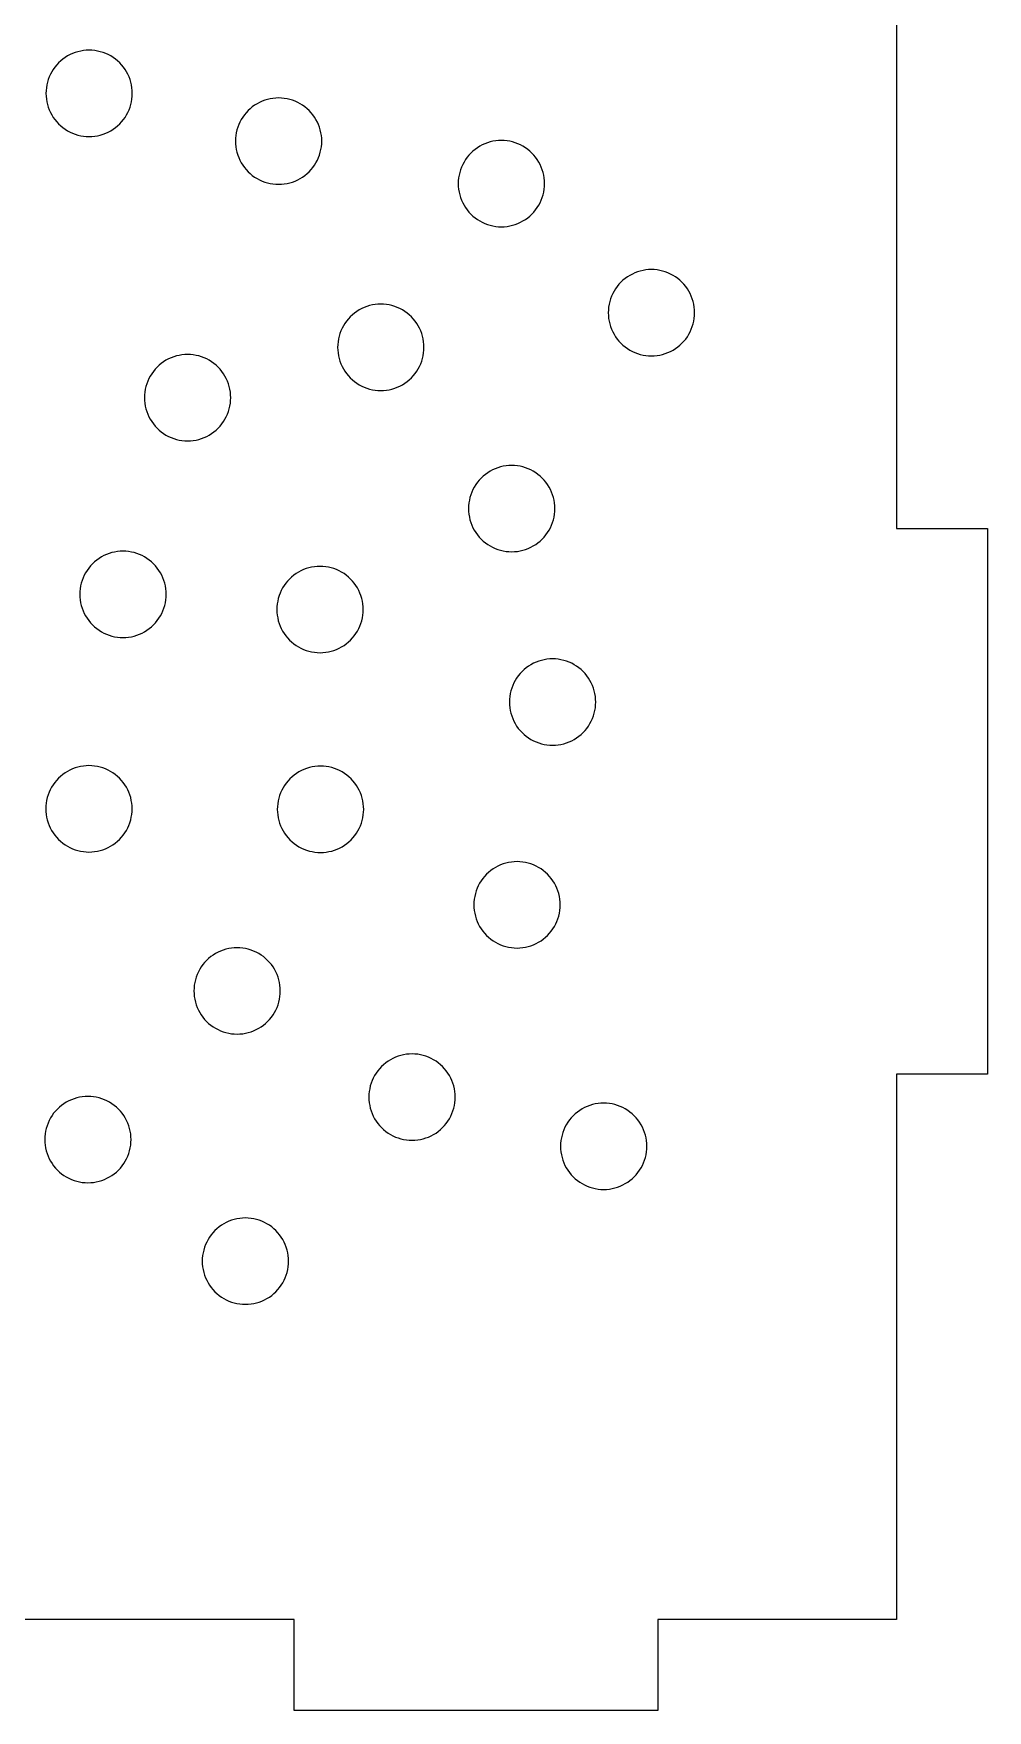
# Model space of a CAD drawing. Header units: millimetres. Extents: x 0 to 375, y -239 to 0.
# Drawn here: x 333 to 375, y -128 to -54.2 of the extents above; entities that cross this region are included whole.
import ezdxf

# ---------------------------------------------------------------- set-up
doc = ezdxf.new("R2010")
doc.units = ezdxf.units.MM
doc.layers.add('CUT', color=1, linetype='Continuous')

msp = doc.modelspace()

# ---------------------------------------------------------------- linework, layer by layer
at = {"layer": 'CUT'}
msp.add_lwpolyline([(371, -52), (371, -76), (375, -76), (375, -100), (371, -100), (371, -124), (360.5, -124), (360.5, -128), (360.5, -128), (344.5, -128), (344.5, -124), (315.5, -124), (315.5, -128), (299.5, -128), (299.5, -124), (289, -124), (289, -100), (285, -100), (285, -76), (289, -76), (289, -52)], dxfattribs=at)
for points in [[(337.279, -57.463), (337.315, -57.344), (337.343, -57.223), (337.363, -57.1), (337.375, -56.977), (337.379, -56.852), (337.375, -56.728), (337.363, -56.604), (337.343, -56.482), (337.315, -56.361), (337.279, -56.242), (337.235, -56.125), (337.183, -56.012), (337.125, -55.903), (337.059, -55.797), (336.987, -55.696), (336.908, -55.6), (336.823, -55.509), (336.732, -55.424), (336.636, -55.345), (336.535, -55.273), (336.43, -55.207), (336.32, -55.149), (336.207, -55.098), (336.091, -55.054), (335.972, -55.018), (335.851, -54.989), (335.728, -54.969), (335.604, -54.957), (335.48, -54.953), (335.356, -54.957), (335.232, -54.969), (335.109, -54.989), (334.988, -55.018), (334.869, -55.054), (334.753, -55.098), (334.64, -55.149), (334.53, -55.207), (334.425, -55.273), (334.324, -55.345), (334.228, -55.424), (334.137, -55.509), (334.052, -55.6), (333.973, -55.696), (333.901, -55.797), (333.835, -55.903), (333.777, -56.012), (333.725, -56.125), (333.681, -56.242), (333.645, -56.361), (333.617, -56.482), (333.597, -56.604), (333.585, -56.728), (333.581, -56.852), (333.585, -56.977), (333.597, -57.1), (333.617, -57.223), (333.645, -57.344), (333.681, -57.463), (333.725, -57.579), (333.777, -57.692), (333.835, -57.802), (333.901, -57.908), (333.973, -58.009), (334.052, -58.105), (334.137, -58.195), (334.228, -58.28), (334.324, -58.359), (334.425, -58.432), (334.53, -58.497), (334.64, -58.556), (334.753, -58.607), (334.869, -58.651), (334.988, -58.687), (335.109, -58.715), (335.232, -58.735), (335.356, -58.748), (335.48, -58.752), (335.604, -58.748), (335.728, -58.735), (335.851, -58.715), (335.972, -58.687), (336.091, -58.651), (336.207, -58.607), (336.32, -58.556), (336.43, -58.497), (336.535, -58.432), (336.636, -58.359), (336.732, -58.28), (336.823, -58.195), (336.908, -58.105), (336.987, -58.009), (337.059, -57.908), (337.125, -57.802), (337.183, -57.692), (337.235, -57.579), (337.279, -57.463)], [(345.57, -59.681), (345.614, -59.565), (345.65, -59.446), (345.678, -59.325), (345.698, -59.203), (345.711, -59.079), (345.715, -58.955), (345.711, -58.83), (345.698, -58.707), (345.678, -58.584), (345.65, -58.463), (345.614, -58.344), (345.57, -58.228), (345.519, -58.115), (345.46, -58.005), (345.395, -57.899), (345.322, -57.798), (345.243, -57.702), (345.158, -57.612), (345.068, -57.527), (344.972, -57.448), (344.871, -57.375), (344.765, -57.31), (344.655, -57.251), (344.542, -57.2), (344.426, -57.156), (344.307, -57.12), (344.186, -57.092), (344.063, -57.072), (343.94, -57.059), (343.815, -57.055), (343.691, -57.059), (343.567, -57.072), (343.445, -57.092), (343.324, -57.12), (343.205, -57.156), (343.089, -57.2), (342.975, -57.251), (342.866, -57.31), (342.76, -57.375), (342.659, -57.448), (342.563, -57.527), (342.472, -57.612), (342.387, -57.702), (342.309, -57.798), (342.236, -57.899), (342.171, -58.005), (342.112, -58.115), (342.061, -58.228), (342.017, -58.344), (341.981, -58.463), (341.953, -58.584), (341.932, -58.707), (341.92, -58.83), (341.916, -58.955), (341.92, -59.079), (341.932, -59.203), (341.953, -59.325), (341.981, -59.446), (342.017, -59.565), (342.061, -59.681), (342.112, -59.795), (342.171, -59.904), (342.236, -60.01), (342.309, -60.111), (342.387, -60.207), (342.472, -60.298), (342.563, -60.383), (342.659, -60.461), (342.76, -60.534), (342.866, -60.599), (342.975, -60.658), (343.089, -60.709), (343.205, -60.753), (343.324, -60.789), (343.445, -60.817), (343.567, -60.838), (343.691, -60.85), (343.815, -60.854), (343.94, -60.85), (344.063, -60.838), (344.186, -60.817), (344.307, -60.789), (344.426, -60.753), (344.542, -60.709), (344.655, -60.658), (344.765, -60.599), (344.871, -60.534), (344.972, -60.461), (345.068, -60.383), (345.158, -60.298), (345.243, -60.207), (345.322, -60.111), (345.395, -60.01), (345.46, -59.904), (345.519, -59.795), (345.57, -59.681)], [(355.415, -61.433), (355.451, -61.314), (355.479, -61.193), (355.5, -61.07), (355.512, -60.947), (355.516, -60.822), (355.512, -60.698), (355.5, -60.575), (355.479, -60.452), (355.451, -60.331), (355.415, -60.212), (355.371, -60.096), (355.32, -59.982), (355.261, -59.873), (355.196, -59.767), (355.123, -59.666), (355.045, -59.57), (354.96, -59.479), (354.869, -59.394), (354.773, -59.316), (354.672, -59.243), (354.566, -59.178), (354.457, -59.119), (354.343, -59.068), (354.227, -59.024), (354.108, -58.988), (353.987, -58.96), (353.864, -58.939), (353.741, -58.927), (353.617, -58.923), (353.492, -58.927), (353.369, -58.939), (353.246, -58.96), (353.125, -58.988), (353.006, -59.024), (352.89, -59.068), (352.777, -59.119), (352.667, -59.178), (352.561, -59.243), (352.46, -59.316), (352.364, -59.394), (352.274, -59.479), (352.189, -59.57), (352.11, -59.666), (352.037, -59.767), (351.972, -59.873), (351.913, -59.982), (351.862, -60.096), (351.818, -60.212), (351.782, -60.331), (351.754, -60.452), (351.734, -60.575), (351.721, -60.698), (351.717, -60.822), (351.721, -60.947), (351.734, -61.07), (351.754, -61.193), (351.782, -61.314), (351.818, -61.433), (351.862, -61.549), (351.913, -61.662), (351.972, -61.772), (352.037, -61.878), (352.11, -61.979), (352.189, -62.075), (352.274, -62.165), (352.364, -62.25), (352.46, -62.329), (352.561, -62.402), (352.667, -62.467), (352.777, -62.526), (352.89, -62.577), (353.006, -62.621), (353.125, -62.657), (353.246, -62.685), (353.369, -62.705), (353.492, -62.718), (353.617, -62.722), (353.741, -62.718), (353.864, -62.705), (353.987, -62.685), (354.108, -62.657), (354.227, -62.621), (354.343, -62.577), (354.457, -62.526), (354.566, -62.467), (354.672, -62.402), (354.773, -62.329), (354.869, -62.25), (354.96, -62.165), (355.045, -62.075), (355.123, -61.979), (355.196, -61.878), (355.261, -61.772), (355.32, -61.662), (355.371, -61.549), (355.415, -61.433)], [(362.016, -67.114), (362.052, -66.995), (362.08, -66.874), (362.1, -66.751), (362.113, -66.628), (362.117, -66.503), (362.113, -66.379), (362.1, -66.256), (362.08, -66.133), (362.052, -66.012), (362.016, -65.893), (361.972, -65.777), (361.921, -65.663), (361.862, -65.554), (361.797, -65.448), (361.724, -65.347), (361.645, -65.251), (361.56, -65.16), (361.47, -65.075), (361.374, -64.997), (361.273, -64.924), (361.167, -64.859), (361.057, -64.8), (360.944, -64.749), (360.828, -64.705), (360.709, -64.669), (360.588, -64.641), (360.465, -64.62), (360.342, -64.608), (360.217, -64.604), (360.093, -64.608), (359.97, -64.62), (359.847, -64.641), (359.726, -64.669), (359.607, -64.705), (359.491, -64.749), (359.377, -64.8), (359.268, -64.859), (359.162, -64.924), (359.061, -64.997), (358.965, -65.075), (358.874, -65.16), (358.789, -65.251), (358.711, -65.347), (358.638, -65.448), (358.573, -65.554), (358.514, -65.663), (358.463, -65.777), (358.419, -65.893), (358.383, -66.012), (358.355, -66.133), (358.334, -66.256), (358.322, -66.379), (358.318, -66.503), (358.322, -66.628), (358.334, -66.751), (358.355, -66.874), (358.383, -66.995), (358.419, -67.114), (358.463, -67.23), (358.514, -67.343), (358.573, -67.453), (358.638, -67.559), (358.711, -67.66), (358.789, -67.756), (358.874, -67.846), (358.965, -67.931), (359.061, -68.01), (359.162, -68.083), (359.268, -68.148), (359.377, -68.207), (359.491, -68.258), (359.607, -68.302), (359.726, -68.338), (359.847, -68.366), (359.97, -68.387), (360.093, -68.399), (360.217, -68.403), (360.342, -68.399), (360.465, -68.387), (360.588, -68.366), (360.709, -68.338), (360.828, -68.302), (360.944, -68.258), (361.057, -68.207), (361.167, -68.148), (361.273, -68.083), (361.374, -68.01), (361.47, -67.931), (361.56, -67.846), (361.645, -67.756), (361.724, -67.66), (361.797, -67.559), (361.862, -67.453), (361.921, -67.343), (361.972, -67.23), (362.016, -67.114)], [(350.11, -68.636), (350.146, -68.517), (350.174, -68.396), (350.195, -68.274), (350.207, -68.15), (350.211, -68.026), (350.207, -67.902), (350.195, -67.778), (350.174, -67.655), (350.146, -67.534), (350.11, -67.415), (350.066, -67.299), (350.015, -67.186), (349.956, -67.076), (349.891, -66.971), (349.818, -66.87), (349.74, -66.773), (349.655, -66.683), (349.564, -66.598), (349.468, -66.519), (349.367, -66.447), (349.261, -66.381), (349.152, -66.322), (349.038, -66.271), (348.922, -66.227), (348.803, -66.191), (348.682, -66.163), (348.559, -66.143), (348.436, -66.131), (348.312, -66.126), (348.187, -66.131), (348.064, -66.143), (347.941, -66.163), (347.82, -66.191), (347.701, -66.227), (347.585, -66.271), (347.472, -66.322), (347.362, -66.381), (347.256, -66.447), (347.155, -66.519), (347.059, -66.598), (346.969, -66.683), (346.884, -66.773), (346.805, -66.87), (346.732, -66.971), (346.667, -67.076), (346.608, -67.186), (346.557, -67.299), (346.513, -67.415), (346.477, -67.534), (346.449, -67.655), (346.429, -67.778), (346.416, -67.902), (346.412, -68.026), (346.416, -68.15), (346.429, -68.274), (346.449, -68.396), (346.477, -68.517), (346.513, -68.636), (346.557, -68.753), (346.608, -68.866), (346.667, -68.975), (346.732, -69.081), (346.805, -69.182), (346.884, -69.278), (346.969, -69.369), (347.059, -69.454), (347.155, -69.533), (347.256, -69.605), (347.362, -69.671), (347.472, -69.729), (347.585, -69.78), (347.701, -69.824), (347.82, -69.86), (347.941, -69.889), (348.064, -69.909), (348.187, -69.921), (348.312, -69.925), (348.436, -69.921), (348.559, -69.909), (348.682, -69.889), (348.803, -69.86), (348.922, -69.824), (349.038, -69.78), (349.152, -69.729), (349.261, -69.671), (349.367, -69.605), (349.468, -69.533), (349.564, -69.454), (349.655, -69.369), (349.74, -69.278), (349.818, -69.182), (349.891, -69.081), (349.956, -68.975), (350.015, -68.866), (350.066, -68.753), (350.11, -68.636)], [(341.609, -70.851), (341.645, -70.732), (341.674, -70.611), (341.694, -70.489), (341.706, -70.365), (341.71, -70.241), (341.706, -70.117), (341.694, -69.993), (341.674, -69.87), (341.645, -69.749), (341.609, -69.63), (341.566, -69.514), (341.514, -69.401), (341.456, -69.291), (341.39, -69.186), (341.318, -69.085), (341.239, -68.989), (341.154, -68.898), (341.063, -68.813), (340.967, -68.734), (340.866, -68.662), (340.76, -68.596), (340.651, -68.537), (340.538, -68.486), (340.421, -68.442), (340.302, -68.406), (340.181, -68.378), (340.059, -68.358), (339.935, -68.346), (339.811, -68.342), (339.687, -68.346), (339.563, -68.358), (339.44, -68.378), (339.319, -68.406), (339.2, -68.442), (339.084, -68.486), (338.971, -68.537), (338.861, -68.596), (338.756, -68.662), (338.655, -68.734), (338.559, -68.813), (338.468, -68.898), (338.383, -68.989), (338.304, -69.085), (338.232, -69.186), (338.166, -69.291), (338.107, -69.401), (338.056, -69.514), (338.012, -69.63), (337.976, -69.749), (337.948, -69.87), (337.928, -69.993), (337.916, -70.117), (337.912, -70.241), (337.916, -70.365), (337.928, -70.489), (337.948, -70.611), (337.976, -70.732), (338.012, -70.851), (338.056, -70.968), (338.107, -71.081), (338.166, -71.19), (338.232, -71.296), (338.304, -71.397), (338.383, -71.493), (338.468, -71.584), (338.559, -71.669), (338.655, -71.748), (338.756, -71.82), (338.861, -71.886), (338.971, -71.944), (339.084, -71.996), (339.2, -72.039), (339.319, -72.075), (339.44, -72.104), (339.563, -72.124), (339.687, -72.136), (339.811, -72.14), (339.935, -72.136), (340.059, -72.124), (340.181, -72.104), (340.302, -72.075), (340.421, -72.039), (340.538, -71.996), (340.651, -71.944), (340.76, -71.886), (340.866, -71.82), (340.967, -71.748), (341.063, -71.669), (341.154, -71.584), (341.239, -71.493), (341.318, -71.397), (341.39, -71.296), (341.456, -71.19), (341.514, -71.081), (341.566, -70.968), (341.609, -70.851)], [(355.869, -75.731), (355.905, -75.613), (355.933, -75.491), (355.953, -75.369), (355.965, -75.245), (355.969, -75.121), (355.965, -74.997), (355.953, -74.873), (355.933, -74.75), (355.905, -74.629), (355.869, -74.51), (355.825, -74.394), (355.773, -74.281), (355.715, -74.171), (355.649, -74.066), (355.577, -73.965), (355.498, -73.869), (355.413, -73.778), (355.322, -73.693), (355.226, -73.614), (355.125, -73.542), (355.02, -73.476), (354.91, -73.418), (354.797, -73.366), (354.681, -73.322), (354.562, -73.286), (354.441, -73.258), (354.318, -73.238), (354.194, -73.226), (354.07, -73.222), (353.946, -73.226), (353.822, -73.238), (353.699, -73.258), (353.578, -73.286), (353.459, -73.322), (353.343, -73.366), (353.23, -73.418), (353.12, -73.476), (353.015, -73.542), (352.914, -73.614), (352.818, -73.693), (352.727, -73.778), (352.642, -73.869), (352.563, -73.965), (352.491, -74.066), (352.425, -74.171), (352.367, -74.281), (352.315, -74.394), (352.271, -74.51), (352.235, -74.629), (352.207, -74.75), (352.187, -74.873), (352.175, -74.997), (352.171, -75.121), (352.175, -75.245), (352.187, -75.369), (352.207, -75.491), (352.235, -75.613), (352.271, -75.731), (352.315, -75.848), (352.367, -75.961), (352.425, -76.071), (352.491, -76.176), (352.563, -76.277), (352.642, -76.373), (352.727, -76.464), (352.818, -76.549), (352.914, -76.628), (353.015, -76.7), (353.12, -76.766), (353.23, -76.824), (353.343, -76.876), (353.459, -76.919), (353.578, -76.956), (353.699, -76.984), (353.822, -77.004), (353.946, -77.016), (354.07, -77.02), (354.194, -77.016), (354.318, -77.004), (354.441, -76.984), (354.562, -76.956), (354.681, -76.919), (354.797, -76.876), (354.91, -76.824), (355.02, -76.766), (355.125, -76.7), (355.226, -76.628), (355.322, -76.549), (355.413, -76.464), (355.498, -76.373), (355.577, -76.277), (355.649, -76.176), (355.715, -76.071), (355.773, -75.961), (355.825, -75.848), (355.869, -75.731)], [(338.768, -79.504), (338.804, -79.385), (338.832, -79.264), (338.853, -79.142), (338.865, -79.018), (338.869, -78.894), (338.865, -78.77), (338.853, -78.646), (338.832, -78.523), (338.804, -78.402), (338.768, -78.283), (338.724, -78.167), (338.673, -78.054), (338.615, -77.944), (338.549, -77.839), (338.476, -77.738), (338.398, -77.641), (338.313, -77.551), (338.222, -77.466), (338.126, -77.387), (338.025, -77.315), (337.919, -77.249), (337.81, -77.19), (337.696, -77.139), (337.58, -77.095), (337.461, -77.059), (337.34, -77.031), (337.218, -77.011), (337.094, -76.999), (336.97, -76.994), (336.845, -76.999), (336.722, -77.011), (336.599, -77.031), (336.478, -77.059), (336.359, -77.095), (336.243, -77.139), (336.13, -77.19), (336.02, -77.249), (335.914, -77.315), (335.813, -77.387), (335.717, -77.466), (335.627, -77.551), (335.542, -77.641), (335.463, -77.738), (335.39, -77.839), (335.325, -77.944), (335.266, -78.054), (335.215, -78.167), (335.171, -78.283), (335.135, -78.402), (335.107, -78.523), (335.087, -78.646), (335.074, -78.77), (335.07, -78.894), (335.074, -79.018), (335.087, -79.142), (335.107, -79.264), (335.135, -79.385), (335.171, -79.504), (335.215, -79.621), (335.266, -79.734), (335.325, -79.843), (335.39, -79.949), (335.463, -80.05), (335.542, -80.146), (335.627, -80.237), (335.717, -80.322), (335.813, -80.401), (335.914, -80.473), (336.02, -80.539), (336.13, -80.597), (336.243, -80.648), (336.359, -80.692), (336.478, -80.728), (336.599, -80.757), (336.722, -80.777), (336.845, -80.789), (336.97, -80.793), (337.094, -80.789), (337.218, -80.777), (337.34, -80.757), (337.461, -80.728), (337.58, -80.692), (337.696, -80.648), (337.81, -80.597), (337.919, -80.539), (338.025, -80.473), (338.126, -80.401), (338.222, -80.322), (338.313, -80.237), (338.398, -80.146), (338.476, -80.05), (338.549, -79.949), (338.615, -79.843), (338.673, -79.734), (338.724, -79.621), (338.768, -79.504)], [(347.437, -80.172), (347.473, -80.053), (347.501, -79.932), (347.521, -79.81), (347.533, -79.686), (347.537, -79.562), (347.533, -79.438), (347.521, -79.314), (347.501, -79.191), (347.473, -79.07), (347.437, -78.951), (347.393, -78.835), (347.341, -78.722), (347.283, -78.612), (347.217, -78.507), (347.145, -78.406), (347.066, -78.31), (346.981, -78.219), (346.89, -78.134), (346.794, -78.055), (346.693, -77.983), (346.588, -77.917), (346.478, -77.858), (346.365, -77.807), (346.249, -77.763), (346.13, -77.727), (346.009, -77.699), (345.886, -77.679), (345.762, -77.667), (345.638, -77.663), (345.514, -77.667), (345.39, -77.679), (345.267, -77.699), (345.146, -77.727), (345.027, -77.763), (344.911, -77.807), (344.798, -77.858), (344.688, -77.917), (344.583, -77.983), (344.482, -78.055), (344.386, -78.134), (344.295, -78.219), (344.21, -78.31), (344.131, -78.406), (344.059, -78.507), (343.993, -78.612), (343.935, -78.722), (343.883, -78.835), (343.839, -78.951), (343.803, -79.07), (343.775, -79.191), (343.755, -79.314), (343.743, -79.438), (343.739, -79.562), (343.743, -79.686), (343.755, -79.81), (343.775, -79.932), (343.803, -80.053), (343.839, -80.172), (343.883, -80.289), (343.935, -80.402), (343.993, -80.512), (344.059, -80.617), (344.131, -80.718), (344.21, -80.814), (344.295, -80.905), (344.386, -80.99), (344.482, -81.069), (344.583, -81.141), (344.688, -81.207), (344.798, -81.265), (344.911, -81.317), (345.027, -81.36), (345.146, -81.396), (345.267, -81.425), (345.39, -81.445), (345.514, -81.457), (345.638, -81.461), (345.762, -81.457), (345.886, -81.445), (346.009, -81.425), (346.13, -81.396), (346.249, -81.36), (346.365, -81.317), (346.478, -81.265), (346.588, -81.207), (346.693, -81.141), (346.794, -81.069), (346.89, -80.99), (346.981, -80.905), (347.066, -80.814), (347.145, -80.718), (347.217, -80.617), (347.283, -80.512), (347.341, -80.402), (347.393, -80.289), (347.437, -80.172)], [(357.666, -84.243), (357.702, -84.124), (357.73, -84.003), (357.751, -83.88), (357.763, -83.757), (357.767, -83.632), (357.763, -83.508), (357.751, -83.385), (357.73, -83.262), (357.702, -83.141), (357.666, -83.022), (357.622, -82.906), (357.571, -82.792), (357.512, -82.683), (357.447, -82.577), (357.374, -82.476), (357.295, -82.38), (357.21, -82.289), (357.12, -82.205), (357.024, -82.126), (356.923, -82.053), (356.817, -81.988), (356.708, -81.929), (356.594, -81.878), (356.478, -81.834), (356.359, -81.798), (356.238, -81.77), (356.115, -81.749), (355.992, -81.737), (355.867, -81.733), (355.743, -81.737), (355.62, -81.749), (355.497, -81.77), (355.376, -81.798), (355.257, -81.834), (355.141, -81.878), (355.027, -81.929), (354.918, -81.988), (354.812, -82.053), (354.711, -82.126), (354.615, -82.205), (354.524, -82.289), (354.439, -82.38), (354.361, -82.476), (354.288, -82.577), (354.223, -82.683), (354.164, -82.792), (354.113, -82.906), (354.069, -83.022), (354.033, -83.141), (354.005, -83.262), (353.984, -83.385), (353.972, -83.508), (353.968, -83.632), (353.972, -83.757), (353.984, -83.88), (354.005, -84.003), (354.033, -84.124), (354.069, -84.243), (354.113, -84.359), (354.164, -84.473), (354.223, -84.582), (354.288, -84.688), (354.361, -84.789), (354.439, -84.885), (354.524, -84.975), (354.615, -85.06), (354.711, -85.139), (354.812, -85.212), (354.918, -85.277), (355.027, -85.336), (355.141, -85.387), (355.257, -85.431), (355.376, -85.467), (355.497, -85.495), (355.62, -85.516), (355.743, -85.528), (355.867, -85.532), (355.992, -85.528), (356.115, -85.516), (356.238, -85.495), (356.359, -85.467), (356.478, -85.431), (356.594, -85.387), (356.708, -85.336), (356.817, -85.277), (356.923, -85.212), (357.024, -85.139), (357.12, -85.06), (357.21, -84.975), (357.295, -84.885), (357.374, -84.789), (357.447, -84.688), (357.512, -84.582), (357.571, -84.473), (357.622, -84.359), (357.666, -84.243)], [(337.272, -88.941), (337.308, -88.822), (337.336, -88.701), (337.357, -88.578), (337.369, -88.454), (337.373, -88.33), (337.369, -88.206), (337.357, -88.082), (337.336, -87.96), (337.308, -87.839), (337.272, -87.72), (337.228, -87.603), (337.177, -87.49), (337.118, -87.381), (337.053, -87.275), (336.98, -87.174), (336.901, -87.078), (336.817, -86.987), (336.726, -86.902), (336.63, -86.823), (336.529, -86.751), (336.423, -86.685), (336.314, -86.627), (336.2, -86.576), (336.084, -86.532), (335.965, -86.496), (335.844, -86.467), (335.721, -86.447), (335.598, -86.435), (335.473, -86.431), (335.349, -86.435), (335.226, -86.447), (335.103, -86.467), (334.982, -86.496), (334.863, -86.532), (334.747, -86.576), (334.633, -86.627), (334.524, -86.685), (334.418, -86.751), (334.317, -86.823), (334.221, -86.902), (334.13, -86.987), (334.046, -87.078), (333.967, -87.174), (333.894, -87.275), (333.829, -87.381), (333.77, -87.49), (333.719, -87.603), (333.675, -87.72), (333.639, -87.839), (333.611, -87.96), (333.59, -88.082), (333.578, -88.206), (333.574, -88.33), (333.578, -88.454), (333.59, -88.578), (333.611, -88.701), (333.639, -88.822), (333.675, -88.941), (333.719, -89.057), (333.77, -89.17), (333.829, -89.28), (333.894, -89.385), (333.967, -89.486), (334.046, -89.583), (334.13, -89.673), (334.221, -89.758), (334.317, -89.837), (334.418, -89.909), (334.524, -89.975), (334.633, -90.034), (334.747, -90.085), (334.863, -90.129), (334.982, -90.165), (335.103, -90.193), (335.226, -90.213), (335.349, -90.225), (335.473, -90.23), (335.598, -90.225), (335.721, -90.213), (335.844, -90.193), (335.965, -90.165), (336.084, -90.129), (336.2, -90.085), (336.314, -90.034), (336.423, -89.975), (336.529, -89.909), (336.63, -89.837), (336.726, -89.758), (336.817, -89.673), (336.901, -89.583), (336.98, -89.486), (337.053, -89.385), (337.118, -89.28), (337.177, -89.17), (337.228, -89.057), (337.272, -88.941)], [(347.457, -88.963), (347.493, -88.844), (347.521, -88.723), (347.542, -88.601), (347.554, -88.477), (347.558, -88.353), (347.554, -88.228), (347.542, -88.105), (347.521, -87.982), (347.493, -87.861), (347.457, -87.742), (347.413, -87.626), (347.362, -87.513), (347.303, -87.403), (347.238, -87.297), (347.165, -87.196), (347.087, -87.1), (347.002, -87.01), (346.911, -86.925), (346.815, -86.846), (346.714, -86.773), (346.608, -86.708), (346.499, -86.649), (346.385, -86.598), (346.269, -86.554), (346.15, -86.518), (346.029, -86.49), (345.906, -86.47), (345.783, -86.457), (345.659, -86.453), (345.534, -86.457), (345.411, -86.47), (345.288, -86.49), (345.167, -86.518), (345.048, -86.554), (344.932, -86.598), (344.818, -86.649), (344.709, -86.708), (344.603, -86.773), (344.502, -86.846), (344.406, -86.925), (344.316, -87.01), (344.231, -87.1), (344.152, -87.196), (344.079, -87.297), (344.014, -87.403), (343.955, -87.513), (343.904, -87.626), (343.86, -87.742), (343.824, -87.861), (343.796, -87.982), (343.775, -88.105), (343.763, -88.228), (343.759, -88.353), (343.763, -88.477), (343.775, -88.601), (343.796, -88.723), (343.824, -88.844), (343.86, -88.963), (343.904, -89.079), (343.955, -89.193), (344.014, -89.302), (344.079, -89.408), (344.152, -89.509), (344.231, -89.605), (344.316, -89.696), (344.406, -89.781), (344.502, -89.859), (344.603, -89.932), (344.709, -89.997), (344.818, -90.056), (344.932, -90.107), (345.048, -90.151), (345.167, -90.187), (345.288, -90.215), (345.411, -90.236), (345.534, -90.248), (345.659, -90.252), (345.783, -90.248), (345.906, -90.236), (346.029, -90.215), (346.15, -90.187), (346.269, -90.151), (346.385, -90.107), (346.499, -90.056), (346.608, -89.997), (346.714, -89.932), (346.815, -89.859), (346.911, -89.781), (347.002, -89.696), (347.087, -89.605), (347.165, -89.509), (347.238, -89.408), (347.303, -89.302), (347.362, -89.193), (347.413, -89.079), (347.457, -88.963)], [(356.06, -93.281), (356.103, -93.165), (356.139, -93.046), (356.168, -92.925), (356.188, -92.802), (356.2, -92.679), (356.204, -92.554), (356.2, -92.43), (356.188, -92.306), (356.168, -92.184), (356.139, -92.063), (356.103, -91.944), (356.06, -91.828), (356.008, -91.714), (355.95, -91.605), (355.884, -91.499), (355.812, -91.398), (355.733, -91.302), (355.648, -91.211), (355.557, -91.126), (355.461, -91.048), (355.36, -90.975), (355.255, -90.91), (355.145, -90.851), (355.032, -90.8), (354.915, -90.756), (354.796, -90.72), (354.675, -90.692), (354.553, -90.671), (354.429, -90.659), (354.305, -90.655), (354.181, -90.659), (354.057, -90.671), (353.934, -90.692), (353.813, -90.72), (353.694, -90.756), (353.578, -90.8), (353.465, -90.851), (353.355, -90.91), (353.25, -90.975), (353.149, -91.048), (353.053, -91.126), (352.962, -91.211), (352.877, -91.302), (352.798, -91.398), (352.726, -91.499), (352.66, -91.605), (352.601, -91.714), (352.55, -91.828), (352.506, -91.944), (352.47, -92.063), (352.442, -92.184), (352.422, -92.306), (352.41, -92.43), (352.406, -92.554), (352.41, -92.679), (352.422, -92.802), (352.442, -92.925), (352.47, -93.046), (352.506, -93.165), (352.55, -93.281), (352.601, -93.394), (352.66, -93.504), (352.726, -93.61), (352.798, -93.711), (352.877, -93.807), (352.962, -93.897), (353.053, -93.982), (353.149, -94.061), (353.25, -94.134), (353.355, -94.199), (353.465, -94.258), (353.578, -94.309), (353.694, -94.353), (353.813, -94.389), (353.934, -94.417), (354.057, -94.437), (354.181, -94.45), (354.305, -94.454), (354.429, -94.45), (354.553, -94.437), (354.675, -94.417), (354.796, -94.389), (354.915, -94.353), (355.032, -94.309), (355.145, -94.258), (355.255, -94.199), (355.36, -94.134), (355.461, -94.061), (355.557, -93.982), (355.648, -93.897), (355.733, -93.807), (355.812, -93.711), (355.884, -93.61), (355.95, -93.504), (356.008, -93.394), (356.06, -93.281)], [(343.789, -96.952), (343.825, -96.833), (343.853, -96.712), (343.873, -96.59), (343.886, -96.466), (343.89, -96.342), (343.886, -96.218), (343.873, -96.094), (343.853, -95.971), (343.825, -95.85), (343.789, -95.731), (343.745, -95.615), (343.694, -95.502), (343.635, -95.392), (343.57, -95.287), (343.497, -95.186), (343.418, -95.09), (343.333, -94.999), (343.243, -94.914), (343.147, -94.835), (343.046, -94.763), (342.94, -94.697), (342.83, -94.638), (342.717, -94.587), (342.601, -94.543), (342.482, -94.507), (342.361, -94.479), (342.238, -94.459), (342.115, -94.447), (341.99, -94.443), (341.866, -94.447), (341.742, -94.459), (341.62, -94.479), (341.499, -94.507), (341.38, -94.543), (341.263, -94.587), (341.15, -94.638), (341.041, -94.697), (340.935, -94.763), (340.834, -94.835), (340.738, -94.914), (340.647, -94.999), (340.562, -95.09), (340.483, -95.186), (340.411, -95.287), (340.345, -95.392), (340.287, -95.502), (340.236, -95.615), (340.192, -95.731), (340.156, -95.85), (340.128, -95.971), (340.107, -96.094), (340.095, -96.218), (340.091, -96.342), (340.095, -96.466), (340.107, -96.59), (340.128, -96.712), (340.156, -96.833), (340.192, -96.952), (340.236, -97.069), (340.287, -97.182), (340.345, -97.291), (340.411, -97.397), (340.483, -97.498), (340.562, -97.594), (340.647, -97.685), (340.738, -97.77), (340.834, -97.849), (340.935, -97.921), (341.041, -97.987), (341.15, -98.045), (341.263, -98.097), (341.38, -98.14), (341.499, -98.176), (341.62, -98.205), (341.742, -98.225), (341.866, -98.237), (341.99, -98.241), (342.115, -98.237), (342.238, -98.225), (342.361, -98.205), (342.482, -98.176), (342.601, -98.14), (342.717, -98.097), (342.83, -98.045), (342.94, -97.987), (343.046, -97.921), (343.147, -97.849), (343.243, -97.77), (343.333, -97.685), (343.418, -97.594), (343.497, -97.498), (343.57, -97.397), (343.635, -97.291), (343.694, -97.182), (343.745, -97.069), (343.789, -96.952)], [(351.44, -101.742), (351.484, -101.625), (351.52, -101.506), (351.548, -101.385), (351.568, -101.263), (351.58, -101.139), (351.584, -101.015), (351.58, -100.891), (351.568, -100.767), (351.548, -100.644), (351.52, -100.523), (351.484, -100.404), (351.44, -100.288), (351.388, -100.175), (351.33, -100.065), (351.264, -99.96), (351.192, -99.859), (351.113, -99.763), (351.028, -99.672), (350.937, -99.587), (350.841, -99.508), (350.74, -99.436), (350.635, -99.37), (350.525, -99.311), (350.412, -99.26), (350.296, -99.216), (350.177, -99.18), (350.056, -99.152), (349.933, -99.132), (349.809, -99.12), (349.685, -99.116), (349.561, -99.12), (349.437, -99.132), (349.314, -99.152), (349.193, -99.18), (349.075, -99.216), (348.958, -99.26), (348.845, -99.311), (348.735, -99.37), (348.63, -99.436), (348.529, -99.508), (348.433, -99.587), (348.342, -99.672), (348.257, -99.763), (348.178, -99.859), (348.106, -99.96), (348.04, -100.065), (347.982, -100.175), (347.93, -100.288), (347.887, -100.404), (347.85, -100.523), (347.822, -100.644), (347.802, -100.767), (347.79, -100.891), (347.786, -101.015), (347.79, -101.139), (347.802, -101.263), (347.822, -101.385), (347.85, -101.506), (347.887, -101.625), (347.93, -101.742), (347.982, -101.855), (348.04, -101.965), (348.106, -102.07), (348.178, -102.171), (348.257, -102.267), (348.342, -102.358), (348.433, -102.443), (348.529, -102.522), (348.63, -102.594), (348.735, -102.66), (348.845, -102.718), (348.958, -102.77), (349.075, -102.813), (349.193, -102.849), (349.314, -102.878), (349.437, -102.898), (349.561, -102.91), (349.685, -102.914), (349.809, -102.91), (349.933, -102.898), (350.056, -102.878), (350.177, -102.849), (350.296, -102.813), (350.412, -102.77), (350.525, -102.718), (350.635, -102.66), (350.74, -102.594), (350.841, -102.522), (350.937, -102.443), (351.028, -102.358), (351.113, -102.267), (351.192, -102.171), (351.264, -102.07), (351.33, -101.965), (351.388, -101.855), (351.44, -101.742)], [(337.18, -103.609), (337.223, -103.493), (337.259, -103.374), (337.288, -103.253), (337.308, -103.13), (337.32, -103.007), (337.324, -102.883), (337.32, -102.758), (337.308, -102.635), (337.288, -102.512), (337.259, -102.391), (337.223, -102.272), (337.18, -102.156), (337.128, -102.042), (337.07, -101.933), (337.004, -101.827), (336.932, -101.726), (336.853, -101.63), (336.768, -101.54), (336.677, -101.455), (336.581, -101.376), (336.48, -101.303), (336.374, -101.238), (336.265, -101.179), (336.152, -101.128), (336.035, -101.084), (335.916, -101.048), (335.795, -101.02), (335.673, -100.999), (335.549, -100.987), (335.425, -100.983), (335.301, -100.987), (335.177, -100.999), (335.054, -101.02), (334.933, -101.048), (334.814, -101.084), (334.698, -101.128), (334.585, -101.179), (334.475, -101.238), (334.37, -101.303), (334.269, -101.376), (334.173, -101.455), (334.082, -101.54), (333.997, -101.63), (333.918, -101.726), (333.846, -101.827), (333.78, -101.933), (333.721, -102.042), (333.67, -102.156), (333.626, -102.272), (333.59, -102.391), (333.562, -102.512), (333.542, -102.635), (333.53, -102.758), (333.526, -102.883), (333.53, -103.007), (333.542, -103.13), (333.562, -103.253), (333.59, -103.374), (333.626, -103.493), (333.67, -103.609), (333.721, -103.723), (333.78, -103.832), (333.846, -103.938), (333.918, -104.039), (333.997, -104.135), (334.082, -104.226), (334.173, -104.311), (334.269, -104.389), (334.37, -104.462), (334.475, -104.527), (334.585, -104.586), (334.698, -104.637), (334.814, -104.681), (334.933, -104.717), (335.054, -104.745), (335.177, -104.766), (335.301, -104.778), (335.425, -104.782), (335.549, -104.778), (335.673, -104.766), (335.795, -104.745), (335.916, -104.717), (336.035, -104.681), (336.152, -104.637), (336.265, -104.586), (336.374, -104.527), (336.48, -104.462), (336.581, -104.389), (336.677, -104.311), (336.768, -104.226), (336.853, -104.135), (336.932, -104.039), (337.004, -103.938), (337.07, -103.832), (337.128, -103.723), (337.18, -103.609)], [(359.916, -103.787), (359.953, -103.668), (359.981, -103.547), (360.001, -103.425), (360.013, -103.301), (360.017, -103.177), (360.013, -103.053), (360.001, -102.929), (359.981, -102.806), (359.953, -102.685), (359.916, -102.566), (359.873, -102.45), (359.821, -102.337), (359.763, -102.227), (359.697, -102.122), (359.625, -102.021), (359.546, -101.925), (359.461, -101.834), (359.37, -101.749), (359.274, -101.67), (359.173, -101.598), (359.068, -101.532), (358.958, -101.473), (358.845, -101.422), (358.728, -101.378), (358.609, -101.342), (358.488, -101.314), (358.366, -101.294), (358.242, -101.282), (358.118, -101.278), (357.994, -101.282), (357.87, -101.294), (357.747, -101.314), (357.626, -101.342), (357.507, -101.378), (357.391, -101.422), (357.278, -101.473), (357.168, -101.532), (357.063, -101.598), (356.962, -101.67), (356.866, -101.749), (356.775, -101.834), (356.69, -101.925), (356.611, -102.021), (356.539, -102.122), (356.473, -102.227), (356.414, -102.337), (356.363, -102.45), (356.319, -102.566), (356.283, -102.685), (356.255, -102.806), (356.235, -102.929), (356.223, -103.053), (356.219, -103.177), (356.223, -103.301), (356.235, -103.425), (356.255, -103.547), (356.283, -103.668), (356.319, -103.787), (356.363, -103.904), (356.414, -104.017), (356.473, -104.126), (356.539, -104.232), (356.611, -104.333), (356.69, -104.429), (356.775, -104.52), (356.866, -104.605), (356.962, -104.684), (357.063, -104.756), (357.168, -104.822), (357.278, -104.88), (357.391, -104.932), (357.507, -104.975), (357.626, -105.011), (357.747, -105.04), (357.87, -105.06), (357.994, -105.072), (358.118, -105.076), (358.242, -105.072), (358.366, -105.06), (358.488, -105.04), (358.609, -105.011), (358.728, -104.975), (358.845, -104.932), (358.958, -104.88), (359.068, -104.822), (359.173, -104.756), (359.274, -104.684), (359.37, -104.605), (359.461, -104.52), (359.546, -104.429), (359.625, -104.333), (359.697, -104.232), (359.763, -104.126), (359.821, -104.017), (359.873, -103.904), (359.916, -103.787)], [(344.153, -108.843), (344.189, -108.724), (344.217, -108.603), (344.238, -108.48), (344.25, -108.356), (344.254, -108.232), (344.25, -108.108), (344.238, -107.984), (344.217, -107.862), (344.189, -107.741), (344.153, -107.622), (344.109, -107.505), (344.058, -107.392), (343.999, -107.283), (343.934, -107.177), (343.861, -107.076), (343.782, -106.98), (343.698, -106.889), (343.607, -106.804), (343.511, -106.725), (343.41, -106.653), (343.304, -106.587), (343.195, -106.529), (343.081, -106.477), (342.965, -106.434), (342.846, -106.398), (342.725, -106.369), (342.602, -106.349), (342.479, -106.337), (342.355, -106.333), (342.23, -106.337), (342.107, -106.349), (341.984, -106.369), (341.863, -106.398), (341.744, -106.434), (341.628, -106.477), (341.514, -106.529), (341.405, -106.587), (341.299, -106.653), (341.198, -106.725), (341.102, -106.804), (341.011, -106.889), (340.927, -106.98), (340.848, -107.076), (340.775, -107.177), (340.71, -107.283), (340.651, -107.392), (340.6, -107.505), (340.556, -107.622), (340.52, -107.741), (340.492, -107.862), (340.471, -107.984), (340.459, -108.108), (340.455, -108.232), (340.459, -108.356), (340.471, -108.48), (340.492, -108.603), (340.52, -108.724), (340.556, -108.843), (340.6, -108.959), (340.651, -109.072), (340.71, -109.182), (340.775, -109.287), (340.848, -109.388), (340.927, -109.484), (341.011, -109.575), (341.102, -109.66), (341.198, -109.739), (341.299, -109.811), (341.405, -109.877), (341.514, -109.936), (341.628, -109.987), (341.744, -110.031), (341.863, -110.067), (341.984, -110.095), (342.107, -110.115), (342.23, -110.127), (342.355, -110.131), (342.479, -110.127), (342.602, -110.115), (342.725, -110.095), (342.846, -110.067), (342.965, -110.031), (343.081, -109.987), (343.195, -109.936), (343.304, -109.877), (343.41, -109.811), (343.511, -109.739), (343.607, -109.66), (343.698, -109.575), (343.782, -109.484), (343.861, -109.388), (343.934, -109.287), (343.999, -109.182), (344.058, -109.072), (344.109, -108.959), (344.153, -108.843)]]:
    msp.add_lwpolyline(points, close=True, dxfattribs=at)

doc.saveas('drawing.dxf')
